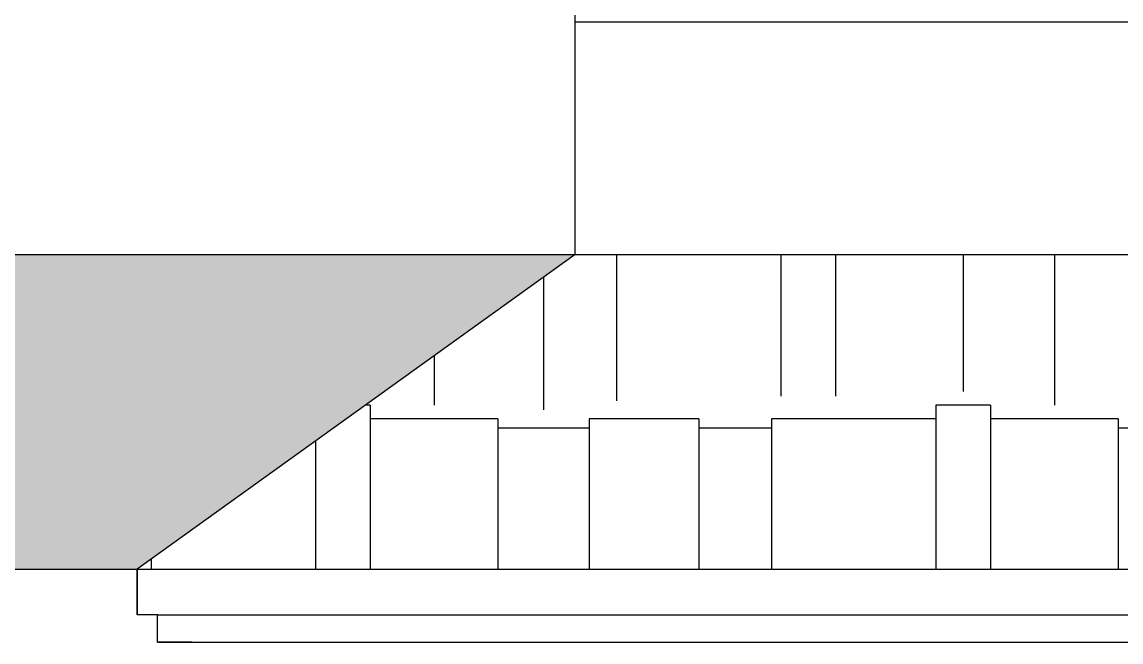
# Model space of a CAD drawing. Header units: inches. Extents: x 1397 to 20304, y -27267 to -746.
# Drawn here: x 14776.51 to 14806.63, y -23878.76 to -23861.76 of the extents above; entities that cross this region are included whole.
import ezdxf

# ---------------------------------------------------------------- set-up
doc = ezdxf.new("R2010")
doc.units = ezdxf.units.IN
doc.header["$LTSCALE"] = 17
doc.header["$MEASUREMENT"] = 0
doc.layers.add('25 BOT BAR', color=12, linetype='Continuous', lineweight=25)
pattern_1 = [(180, (-538.952, -2560.648), (-12.75, -6), [3, -2.5, 3.5, -1.5, 4.5, -2]), (180, (-541.952, -2560.898), (-12.75, -6), [2.5, -9.5, 2, -3]), (180, (-547.952, -2560.273), (-12.75, -6), [1.5, -15.5]), (270, (-538.952, -2560.6483), (4.25, -6), [5.75, -18.25]), (270, (-541.952, -2560.6483), (4.25, -6), [5.625, -18.375]), (270, (-544.452, -2560.6483), (4.25, -6), [5.25, -18.75]), (270, (-547.952, -2560.2733), (4.25, -6), [5.75, -18.25]), (270, (-549.452, -2560.2733), (4.25, -6), [5.75, -18.25]), (270, (-553.952, -2560.6483), (4.25, -6), [5.5, -18.5])]

# ---------------------------------------------------------------- blocks, each defined once
blk = doc.blocks.new('A$Ce488fd43')
blk.add_line((0, 0), (58.463, 0))
at = {"layer": '25 BOT BAR'}
blk.add_line((0, 0), (0, 24), dxfattribs=at)

msp = doc.modelspace()

# ---------------------------------------------------------------- hatches: boundary and pattern name
at = {"layer": '25 BOT BAR'}
h = msp.add_hatch(dxfattribs=at)
h.set_pattern_fill('AR-RSHKE', color=8, scale=0.5, angle=180)
h.set_pattern_definition(pattern_1)
h.paths.add_polyline_path([(14779.666, -23876.759), (14791.666, -23868.134), (14473.666, -23868.134), (14457.666, -23876.759)])
h = msp.add_hatch(dxfattribs=at)
h.set_pattern_fill('AR-RSHKE', color=8, scale=0.5, angle=180)
h.set_pattern_definition(pattern_1)
h.paths.add_polyline_path([(14934.129, -23868.134), (14791.666, -23868.134), (14779.666, -23876.759), (14948.129, -23876.759)])

# ---------------------------------------------------------------- linework, layer by layer
for p, q in [((14791.666, -23868.134), (14791.666, -23861.759)), ((14473.666, -23868.134), (14934.129, -23868.134)), ((14791.666, -23868.134), (14779.666, -23876.759)), ((14457.666, -23876.759), (14934.129, -23876.759)), ((14473.666, -23876.759), (14934.129, -23876.759)), ((14779.666, -23876.759), (14791.666, -23876.759)), ((14779.666, -23878.01), (14779.666, -23876.759)), ((14779.666, -23876.759), (14779.666, -23878.01)), ((14780.225, -23878.01), (14779.666, -23878.01)), ((14780.225, -23878.759), (14780.225, -23878.01)), ((14780.225, -23878.01), (14947.571, -23878.01)), ((14781.166, -23878.759), (14780.225, -23878.759)), ((14780.225, -23878.759), (14947.571, -23878.759))]:
    msp.add_line(p, q, dxfattribs=at)

# ---------------------------------------------------------------- block references
msp.add_blockref('A$Ce488fd43', (14791.666, -23861.759), dxfattribs=at)

doc.saveas('drawing.dxf')
